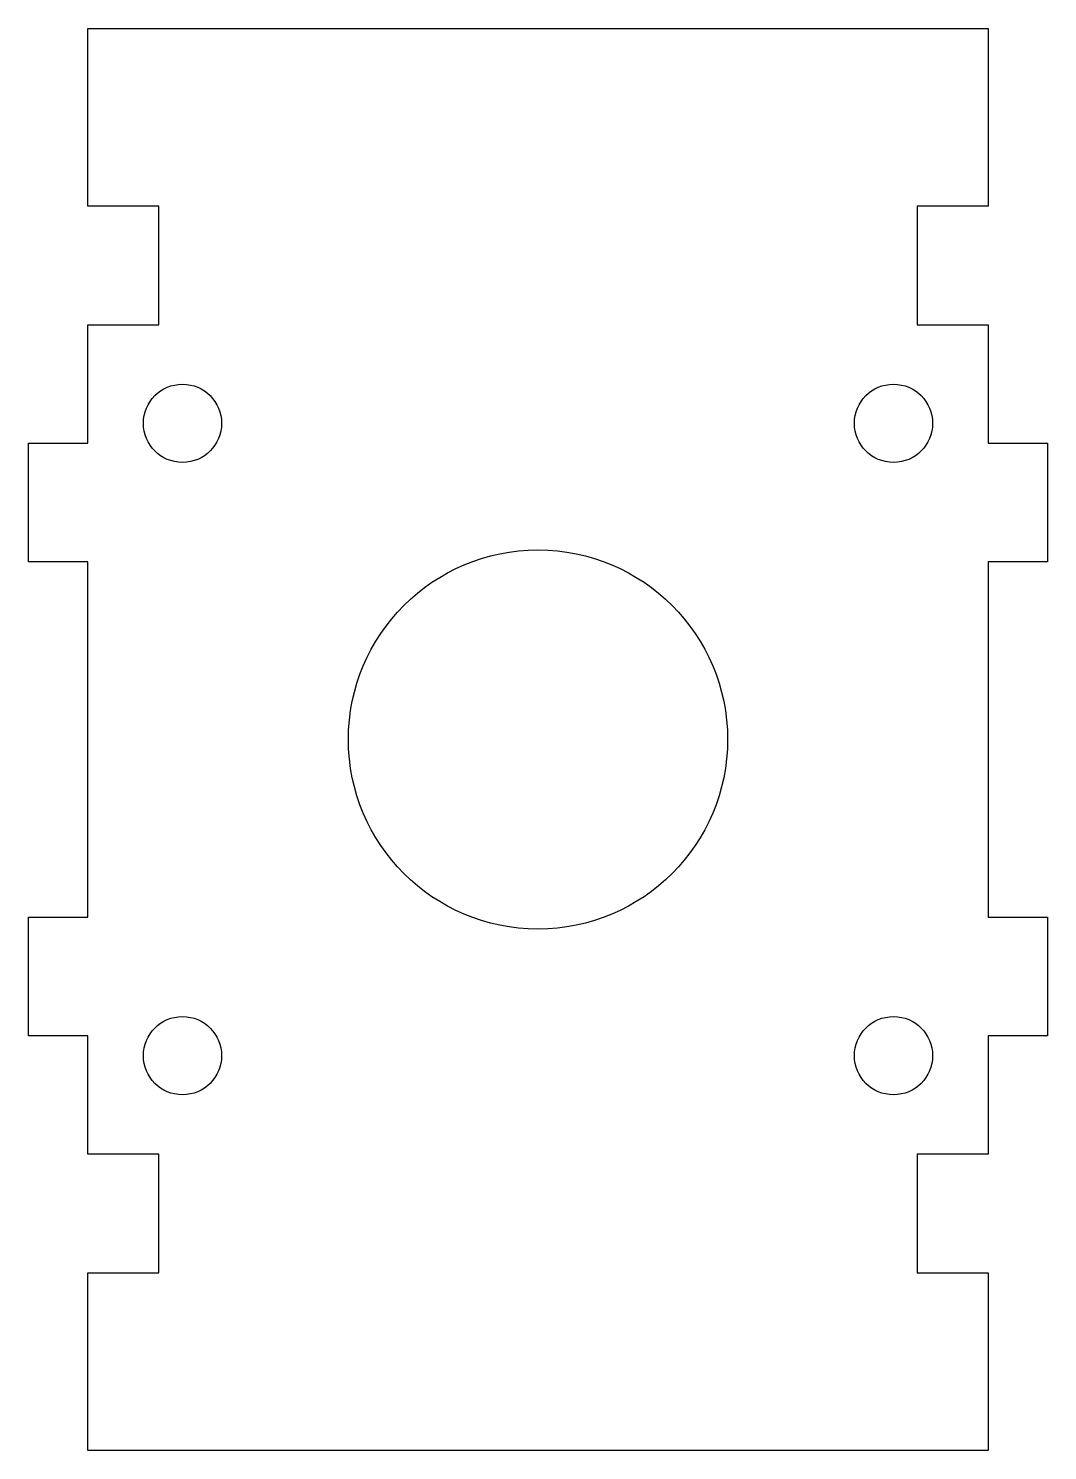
# Model space of a CAD drawing. Header units: inches. Extents: x -4.5 to -0.2, y 13.33 to 19.33.
import ezdxf

# ---------------------------------------------------------------- set-up
doc = ezdxf.new("R2010")
doc.units = ezdxf.units.IN
doc.layers.get('0').update_dxf_attribs({"linetype": 'CONTINUOUS'})

msp = doc.modelspace()

# ---------------------------------------------------------------- linework, layer by layer
msp.add_lwpolyline([(-0.4509, 14.5809), (-0.7509, 14.5809), (-0.7509, 14.0809), (-0.4509, 14.0809), (-0.4509, 13.3309), (-4.2509, 13.3309), (-4.2509, 14.0809), (-3.9509, 14.0809), (-3.9509, 14.5809), (-4.2509, 14.5809), (-4.2509, 15.0809), (-4.5009, 15.0809), (-4.5009, 15.5809), (-4.2509, 15.5809), (-4.2509, 17.0809), (-4.5009, 17.0809), (-4.5009, 17.5809), (-4.2509, 17.5809), (-4.2509, 18.0809), (-3.9509, 18.0809), (-3.9509, 18.5809), (-4.2509, 18.5809), (-4.2509, 19.3309), (-0.4509, 19.3309), (-0.4509, 18.5809), (-0.7509, 18.5809), (-0.7509, 18.0809), (-0.4509, 18.0809), (-0.4509, 17.5809), (-0.2009, 17.5809), (-0.2009, 17.0809), (-0.4509, 17.0809), (-0.4509, 15.5809), (-0.2009, 15.5809), (-0.2009, 15.0809), (-0.4509, 15.0809)], close=True)
for centre, radius in [((-3.8509, 17.6649), 0.165), ((-0.8509, 17.6649), 0.165), ((-2.3509, 16.3309), 0.8), ((-3.8509, 14.9969), 0.165), ((-0.8509, 14.9969), 0.165)]:
    msp.add_circle(centre, radius)

doc.saveas('drawing.dxf')
